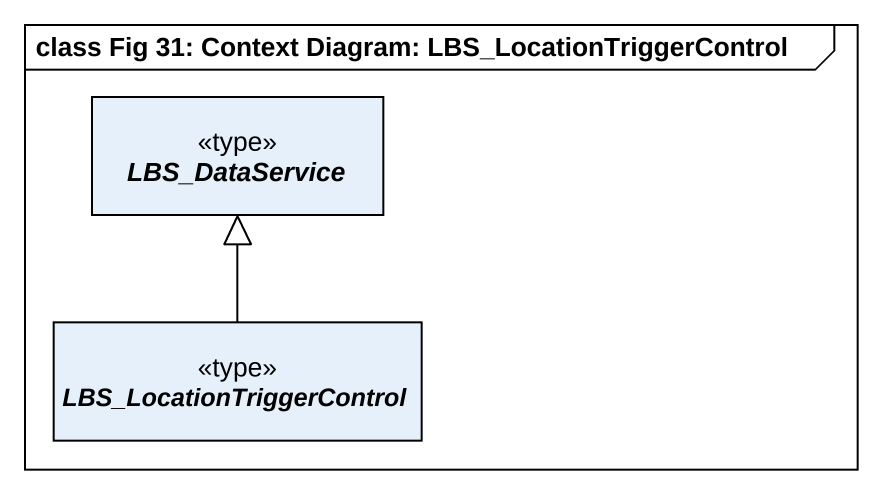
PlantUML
@startuml
mainframe class Fig 31: Context Diagram: LBS_LocationTriggerControl
hide circle
hide empty members
abstract class LBS_DataService <<type>>
abstract class LBS_LocationTriggerControl <<type>>
LBS_LocationTriggerControl -up-|> LBS_DataService
@enduml
